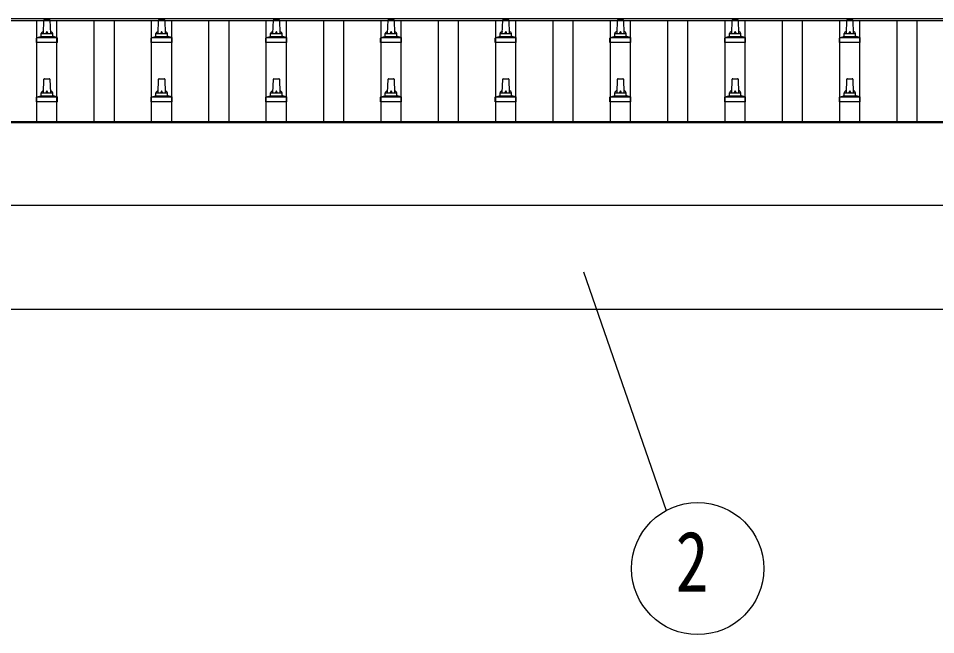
# Model space of a CAD drawing. Units: millimetres, scale not verified. Extents: x -16820 to 16820, y -11880 to 11880.
# Drawn here: x -13267 to -11667, y 66 to 1140 of the extents above; entities that cross this region are included whole.
import ezdxf
from ezdxf.enums import TextEntityAlignment as Align

# ---------------------------------------------------------------- set-up
doc = ezdxf.new("R2010")
doc.units = ezdxf.units.MM
doc.header["$LTSCALE"] = 50
for name, color, linetype in [('0-4_YKK_13', 4, 'Continuous'), ('0-5_YKK_A1', 4, 'Continuous'), ('0-6_YKK_D', 6, 'Continuous')]:
    doc.layers.add(name, color=color, linetype=linetype)
doc.styles.add('ＭＳ ゴシック', font='')
doc.styles.get('ＭＳ ゴシック').set_extended_font_data('MS Gothic')

msp = doc.modelspace()

# ---------------------------------------------------------------- linework, layer by layer
at = {"layer": '0-4_YKK_13'}
for p, q in [((-13222.92, 1113.93), (-13222.19, 1137.45)), ((-13221.19, 1138.43), (-13212.64, 1138.43)), ((-13211.64, 1137.45), (-13210.92, 1113.93)), ((-13022.92, 1113.93), (-13022.19, 1137.45)), ((-13021.19, 1138.43), (-13012.64, 1138.43)), ((-13011.64, 1137.45), (-13010.92, 1113.93)), ((-12822.92, 1113.93), (-12822.19, 1137.45)), ((-12821.19, 1138.43), (-12812.64, 1138.43)), ((-12811.64, 1137.45), (-12810.92, 1113.93)), ((-12622.92, 1113.93), (-12622.19, 1137.45)), ((-12621.19, 1138.43), (-12612.64, 1138.43)), ((-12611.64, 1137.45), (-12610.92, 1113.93)), ((-12422.92, 1113.93), (-12422.19, 1137.45)), ((-12421.19, 1138.43), (-12412.64, 1138.43)), ((-12411.64, 1137.45), (-12410.92, 1113.93)), ((-12222.92, 1113.93), (-12222.19, 1137.45)), ((-12221.19, 1138.43), (-12212.64, 1138.43)), ((-12211.64, 1137.45), (-12210.92, 1113.93)), ((-12022.92, 1113.93), (-12022.19, 1137.45)), ((-12021.19, 1138.43), (-12012.64, 1138.43)), ((-12011.64, 1137.45), (-12010.92, 1113.93)), ((-11822.92, 1113.93), (-11822.19, 1137.45)), ((-11821.19, 1138.43), (-11812.64, 1138.43)), ((-11811.64, 1137.45), (-11810.92, 1113.93)), ((-13235.17, 1098.43), (-13235.17, 1106.14)), ((-13234.78, 1106.93), (-13199.05, 1106.93)), ((-13234.4, 1107.11), (-13227.68, 1108.74)), ((-13227.3, 1108.93), (-13206.53, 1108.93)), ((-13226.92, 1109.71), (-13226.92, 1113.93)), ((-13225.92, 1113.93), (-13207.92, 1113.93)), ((-13206.92, 1109.71), (-13206.92, 1113.93)), ((-13199.43, 1107.11), (-13206.15, 1108.74)), ((-13198.67, 1098.43), (-13198.67, 1106.14)), ((-13035.17, 1098.43), (-13035.17, 1106.14)), ((-13034.78, 1106.93), (-12999.05, 1106.93)), ((-13034.4, 1107.11), (-13027.68, 1108.74)), ((-13027.3, 1108.93), (-13006.53, 1108.93)), ((-13026.92, 1109.71), (-13026.92, 1113.93)), ((-13025.92, 1113.93), (-13007.92, 1113.93)), ((-13006.92, 1109.71), (-13006.92, 1113.93)), ((-12999.43, 1107.11), (-13006.15, 1108.74)), ((-12998.67, 1098.43), (-12998.67, 1106.14)), ((-12835.17, 1098.43), (-12835.17, 1106.14)), ((-12834.78, 1106.93), (-12799.05, 1106.93)), ((-12834.4, 1107.11), (-12827.68, 1108.74)), ((-12827.3, 1108.93), (-12806.53, 1108.93)), ((-12826.92, 1109.71), (-12826.92, 1113.93)), ((-12825.92, 1113.93), (-12807.92, 1113.93)), ((-12806.92, 1109.71), (-12806.92, 1113.93)), ((-12799.43, 1107.11), (-12806.15, 1108.74)), ((-12798.67, 1098.43), (-12798.67, 1106.14)), ((-12635.17, 1098.43), (-12635.17, 1106.14)), ((-12634.78, 1106.93), (-12599.05, 1106.93)), ((-12634.4, 1107.11), (-12627.68, 1108.74)), ((-12627.3, 1108.93), (-12606.53, 1108.93)), ((-12626.92, 1109.71), (-12626.92, 1113.93)), ((-12625.92, 1113.93), (-12607.92, 1113.93)), ((-12606.92, 1109.71), (-12606.92, 1113.93)), ((-12599.43, 1107.11), (-12606.15, 1108.74)), ((-12598.67, 1098.43), (-12598.67, 1106.14)), ((-12435.17, 1098.43), (-12435.17, 1106.14)), ((-12434.78, 1106.93), (-12399.05, 1106.93)), ((-12434.4, 1107.11), (-12427.68, 1108.74)), ((-12427.3, 1108.93), (-12406.53, 1108.93)), ((-12426.92, 1109.71), (-12426.92, 1113.93)), ((-12425.92, 1113.93), (-12407.92, 1113.93)), ((-12406.92, 1109.71), (-12406.92, 1113.93)), ((-12399.43, 1107.11), (-12406.15, 1108.74)), ((-12398.67, 1098.43), (-12398.67, 1106.14)), ((-12235.17, 1098.43), (-12235.17, 1106.14)), ((-12234.78, 1106.93), (-12199.05, 1106.93)), ((-12234.4, 1107.11), (-12227.68, 1108.74)), ((-12227.3, 1108.93), (-12206.53, 1108.93)), ((-12226.92, 1109.71), (-12226.92, 1113.93)), ((-12225.92, 1113.93), (-12207.92, 1113.93)), ((-12206.92, 1109.71), (-12206.92, 1113.93)), ((-12199.43, 1107.11), (-12206.15, 1108.74)), ((-12198.67, 1098.43), (-12198.67, 1106.14)), ((-12035.17, 1098.43), (-12035.17, 1106.14)), ((-12034.78, 1106.93), (-11999.05, 1106.93)), ((-12034.4, 1107.11), (-12027.68, 1108.74)), ((-12027.3, 1108.93), (-12006.53, 1108.93)), ((-12026.92, 1109.71), (-12026.92, 1113.93)), ((-12025.92, 1113.93), (-12007.92, 1113.93)), ((-12006.92, 1109.71), (-12006.92, 1113.93)), ((-11999.43, 1107.11), (-12006.15, 1108.74)), ((-11998.67, 1098.43), (-11998.67, 1106.14)), ((-11835.17, 1098.43), (-11835.17, 1106.14)), ((-11834.78, 1106.93), (-11799.05, 1106.93)), ((-11834.4, 1107.11), (-11827.68, 1108.74)), ((-11827.3, 1108.93), (-11806.53, 1108.93)), ((-11826.92, 1109.71), (-11826.92, 1113.93)), ((-11825.92, 1113.93), (-11807.92, 1113.93)), ((-11806.92, 1109.71), (-11806.92, 1113.93)), ((-11799.43, 1107.11), (-11806.15, 1108.74)), ((-11798.67, 1098.43), (-11798.67, 1106.14)), ((-13198.67, 1098.43), (-13235.17, 1098.43)), ((-12998.67, 1098.43), (-13035.17, 1098.43)), ((-12798.67, 1098.43), (-12835.17, 1098.43)), ((-12598.67, 1098.43), (-12635.17, 1098.43)), ((-12398.67, 1098.43), (-12435.17, 1098.43)), ((-12198.67, 1098.43), (-12235.17, 1098.43)), ((-11998.67, 1098.43), (-12035.17, 1098.43)), ((-11798.67, 1098.43), (-11835.17, 1098.43)), ((-13222.92, 1010.59), (-13222.19, 1034.12)), ((-13221.19, 1035.09), (-13212.64, 1035.09)), ((-13211.64, 1034.12), (-13210.92, 1010.59)), ((-13022.92, 1010.59), (-13022.19, 1034.12)), ((-13021.19, 1035.09), (-13012.64, 1035.09)), ((-13011.64, 1034.12), (-13010.92, 1010.59)), ((-12822.92, 1010.59), (-12822.19, 1034.12)), ((-12821.19, 1035.09), (-12812.64, 1035.09)), ((-12811.64, 1034.12), (-12810.92, 1010.59)), ((-12622.92, 1010.59), (-12622.19, 1034.12)), ((-12621.19, 1035.09), (-12612.64, 1035.09)), ((-12611.64, 1034.12), (-12610.92, 1010.59)), ((-12422.92, 1010.59), (-12422.19, 1034.12)), ((-12421.19, 1035.09), (-12412.64, 1035.09)), ((-12411.64, 1034.12), (-12410.92, 1010.59)), ((-12222.92, 1010.59), (-12222.19, 1034.12)), ((-12221.19, 1035.09), (-12212.64, 1035.09)), ((-12211.64, 1034.12), (-12210.92, 1010.59)), ((-12022.92, 1010.59), (-12022.19, 1034.12)), ((-12021.19, 1035.09), (-12012.64, 1035.09)), ((-12011.64, 1034.12), (-12010.92, 1010.59)), ((-11822.92, 1010.59), (-11822.19, 1034.12)), ((-11821.19, 1035.09), (-11812.64, 1035.09)), ((-11811.64, 1034.12), (-11810.92, 1010.59)), ((-13226.92, 1006.38), (-13226.92, 1010.59)), ((-13225.92, 1010.59), (-13207.92, 1010.59)), ((-13206.92, 1006.38), (-13206.92, 1010.59)), ((-13026.92, 1006.38), (-13026.92, 1010.59)), ((-13025.92, 1010.59), (-13007.92, 1010.59)), ((-13006.92, 1006.38), (-13006.92, 1010.59)), ((-12826.92, 1006.38), (-12826.92, 1010.59)), ((-12825.92, 1010.59), (-12807.92, 1010.59)), ((-12806.92, 1006.38), (-12806.92, 1010.59)), ((-12626.92, 1006.38), (-12626.92, 1010.59)), ((-12625.92, 1010.59), (-12607.92, 1010.59)), ((-12606.92, 1006.38), (-12606.92, 1010.59)), ((-12426.92, 1006.38), (-12426.92, 1010.59)), ((-12425.92, 1010.59), (-12407.92, 1010.59)), ((-12406.92, 1006.38), (-12406.92, 1010.59)), ((-12226.92, 1006.38), (-12226.92, 1010.59)), ((-12225.92, 1010.59), (-12207.92, 1010.59)), ((-12206.92, 1006.38), (-12206.92, 1010.59)), ((-12026.92, 1006.38), (-12026.92, 1010.59)), ((-12025.92, 1010.59), (-12007.92, 1010.59)), ((-12006.92, 1006.38), (-12006.92, 1010.59)), ((-11826.92, 1006.38), (-11826.92, 1010.59)), ((-11825.92, 1010.59), (-11807.92, 1010.59)), ((-11806.92, 1006.38), (-11806.92, 1010.59)), ((-13235.17, 995.09), (-13235.17, 1002.81)), ((-13198.67, 995.09), (-13235.17, 995.09)), ((-13234.78, 1003.59), (-13199.05, 1003.59)), ((-13234.4, 1003.78), (-13227.68, 1005.41)), ((-13227.3, 1005.59), (-13206.53, 1005.59)), ((-13199.43, 1003.78), (-13206.15, 1005.41)), ((-13198.67, 995.09), (-13198.67, 1002.81)), ((-13035.17, 995.09), (-13035.17, 1002.81)), ((-12998.67, 995.09), (-13035.17, 995.09)), ((-13034.78, 1003.59), (-12999.05, 1003.59)), ((-13034.4, 1003.78), (-13027.68, 1005.41)), ((-13027.3, 1005.59), (-13006.53, 1005.59)), ((-12999.43, 1003.78), (-13006.15, 1005.41)), ((-12998.67, 995.09), (-12998.67, 1002.81)), ((-12835.17, 995.09), (-12835.17, 1002.81)), ((-12798.67, 995.09), (-12835.17, 995.09)), ((-12834.78, 1003.59), (-12799.05, 1003.59)), ((-12834.4, 1003.78), (-12827.68, 1005.41)), ((-12827.3, 1005.59), (-12806.53, 1005.59)), ((-12799.43, 1003.78), (-12806.15, 1005.41)), ((-12798.67, 995.09), (-12798.67, 1002.81)), ((-12635.17, 995.09), (-12635.17, 1002.81)), ((-12598.67, 995.09), (-12635.17, 995.09)), ((-12634.78, 1003.59), (-12599.05, 1003.59)), ((-12634.4, 1003.78), (-12627.68, 1005.41)), ((-12627.3, 1005.59), (-12606.53, 1005.59)), ((-12599.43, 1003.78), (-12606.15, 1005.41)), ((-12598.67, 995.09), (-12598.67, 1002.81)), ((-12435.17, 995.09), (-12435.17, 1002.81)), ((-12398.67, 995.09), (-12435.17, 995.09)), ((-12434.78, 1003.59), (-12399.05, 1003.59)), ((-12434.4, 1003.78), (-12427.68, 1005.41)), ((-12427.3, 1005.59), (-12406.53, 1005.59)), ((-12399.43, 1003.78), (-12406.15, 1005.41)), ((-12398.67, 995.09), (-12398.67, 1002.81)), ((-12235.17, 995.09), (-12235.17, 1002.81)), ((-12198.67, 995.09), (-12235.17, 995.09)), ((-12234.78, 1003.59), (-12199.05, 1003.59)), ((-12234.4, 1003.78), (-12227.68, 1005.41)), ((-12227.3, 1005.59), (-12206.53, 1005.59)), ((-12199.43, 1003.78), (-12206.15, 1005.41)), ((-12198.67, 995.09), (-12198.67, 1002.81)), ((-12035.17, 995.09), (-12035.17, 1002.81)), ((-11998.67, 995.09), (-12035.17, 995.09)), ((-12034.78, 1003.59), (-11999.05, 1003.59)), ((-12034.4, 1003.78), (-12027.68, 1005.41)), ((-12027.3, 1005.59), (-12006.53, 1005.59)), ((-11999.43, 1003.78), (-12006.15, 1005.41)), ((-11998.67, 995.09), (-11998.67, 1002.81)), ((-11835.17, 995.09), (-11835.17, 1002.81)), ((-11798.67, 995.09), (-11835.17, 995.09)), ((-11834.78, 1003.59), (-11799.05, 1003.59)), ((-11834.4, 1003.78), (-11827.68, 1005.41)), ((-11827.3, 1005.59), (-11806.53, 1005.59)), ((-11799.43, 1003.78), (-11806.15, 1005.41)), ((-11798.67, 995.09), (-11798.67, 1002.81))]:
    msp.add_line(p, q, dxfattribs=at)
for centre, radius, start, end in [((-13221.19, 1137.43), 1, 90, 178.60509), ((-13212.64, 1137.43), 1, 1.39491, 90), ((-13021.19, 1137.43), 1, 90, 178.60509), ((-13012.64, 1137.43), 1, 1.39491, 90), ((-12821.19, 1137.43), 1, 90, 178.60509), ((-12812.64, 1137.43), 1, 1.39491, 90), ((-12621.19, 1137.43), 1, 90, 178.60509), ((-12612.64, 1137.43), 1, 1.39491, 90), ((-12421.19, 1137.43), 1, 90, 178.60509), ((-12412.64, 1137.43), 1, 1.39491, 90), ((-12221.19, 1137.43), 1, 90, 178.60509), ((-12212.64, 1137.43), 1, 1.39491, 90), ((-12021.19, 1137.43), 1, 90, 178.60509), ((-12012.64, 1137.43), 1, 1.39491, 90), ((-11821.19, 1137.43), 1, 90, 178.60509), ((-11812.64, 1137.43), 1, 1.39491, 90), ((-13234.17, 1106.14), 1, 103.62699, 180), ((-13227.92, 1109.71), 1, 283.62699, 0), ((-13222.83, 1113.29), 4.13, 90, 171.17633), ((-13225.92, 1112.93), 1, 90, 180), ((-13213.58, 1113.93), 4.83, 133.60282, 180), ((-13220.25, 1113.93), 4.83, 0, 46.39718), ((-13211, 1113.29), 4.13, 8.82367, 90), ((-13207.92, 1112.93), 1, 0, 90), ((-13205.92, 1109.71), 1, 180, 256.37301), ((-13199.67, 1106.14), 1, 0, 76.37301), ((-13034.17, 1106.14), 1, 103.62699, 180), ((-13027.92, 1109.71), 1, 283.62699, 0), ((-13022.83, 1113.29), 4.13, 90, 171.17633), ((-13025.92, 1112.93), 1, 90, 180), ((-13013.58, 1113.93), 4.83, 133.60282, 180), ((-13020.25, 1113.93), 4.83, 0, 46.39718), ((-13011, 1113.29), 4.13, 8.82367, 90), ((-13007.92, 1112.93), 1, 0, 90), ((-13005.92, 1109.71), 1, 180, 256.37301), ((-12999.67, 1106.14), 1, 0, 76.37301), ((-12834.17, 1106.14), 1, 103.62699, 180), ((-12827.92, 1109.71), 1, 283.62699, 0), ((-12822.83, 1113.29), 4.13, 90, 171.17633), ((-12825.92, 1112.93), 1, 90, 180), ((-12813.58, 1113.93), 4.83, 133.60282, 180), ((-12820.25, 1113.93), 4.83, 0, 46.39718), ((-12811, 1113.29), 4.13, 8.82367, 90), ((-12807.92, 1112.93), 1, 0, 90), ((-12805.92, 1109.71), 1, 180, 256.37301), ((-12799.67, 1106.14), 1, 0, 76.37301), ((-12634.17, 1106.14), 1, 103.62699, 180), ((-12627.92, 1109.71), 1, 283.62699, 0), ((-12622.83, 1113.29), 4.13, 90, 171.17633), ((-12625.92, 1112.93), 1, 90, 180), ((-12613.58, 1113.93), 4.83, 133.60282, 180), ((-12620.25, 1113.93), 4.83, 0, 46.39718), ((-12611, 1113.29), 4.13, 8.82367, 90), ((-12607.92, 1112.93), 1, 0, 90), ((-12605.92, 1109.71), 1, 180, 256.37301), ((-12599.67, 1106.14), 1, 0, 76.37301), ((-12434.17, 1106.14), 1, 103.62699, 180), ((-12427.92, 1109.71), 1, 283.62699, 0), ((-12422.83, 1113.29), 4.13, 90, 171.17633), ((-12425.92, 1112.93), 1, 90, 180), ((-12413.58, 1113.93), 4.83, 133.60282, 180), ((-12420.25, 1113.93), 4.83, 0, 46.39718), ((-12411, 1113.29), 4.13, 8.82367, 90), ((-12407.92, 1112.93), 1, 0, 90), ((-12405.92, 1109.71), 1, 180, 256.37301), ((-12399.67, 1106.14), 1, 0, 76.37301), ((-12234.17, 1106.14), 1, 103.62699, 180), ((-12227.92, 1109.71), 1, 283.62699, 0), ((-12222.83, 1113.29), 4.13, 90, 171.17633), ((-12225.92, 1112.93), 1, 90, 180), ((-12213.58, 1113.93), 4.83, 133.60282, 180), ((-12220.25, 1113.93), 4.83, 0, 46.39718), ((-12211, 1113.29), 4.13, 8.82367, 90), ((-12207.92, 1112.93), 1, 0, 90), ((-12205.92, 1109.71), 1, 180, 256.37301), ((-12199.67, 1106.14), 1, 0, 76.37301), ((-12034.17, 1106.14), 1, 103.62699, 180), ((-12027.92, 1109.71), 1, 283.62699, 0), ((-12022.83, 1113.29), 4.13, 90, 171.17633), ((-12025.92, 1112.93), 1, 90, 180), ((-12013.58, 1113.93), 4.83, 133.60282, 180), ((-12020.25, 1113.93), 4.83, 0, 46.39718), ((-12011, 1113.29), 4.13, 8.82367, 90), ((-12007.92, 1112.93), 1, 0, 90), ((-12005.92, 1109.71), 1, 180, 256.37301), ((-11999.67, 1106.14), 1, 0, 76.37301), ((-11834.17, 1106.14), 1, 103.62699, 180), ((-11827.92, 1109.71), 1, 283.62699, 0), ((-11822.83, 1113.29), 4.13, 90, 171.17633), ((-11825.92, 1112.93), 1, 90, 180), ((-11813.58, 1113.93), 4.83, 133.60282, 180), ((-11820.25, 1113.93), 4.83, 0, 46.39718), ((-11811, 1113.29), 4.13, 8.82367, 90), ((-11807.92, 1112.93), 1, 0, 90), ((-11805.92, 1109.71), 1, 180, 256.37301), ((-11799.67, 1106.14), 1, 0, 76.37301), ((-13221.19, 1034.09), 1, 90, 178.60509), ((-13212.64, 1034.09), 1, 1.39491, 90), ((-13021.19, 1034.09), 1, 90, 178.60509), ((-13012.64, 1034.09), 1, 1.39491, 90), ((-12821.19, 1034.09), 1, 90, 178.60509), ((-12812.64, 1034.09), 1, 1.39491, 90), ((-12621.19, 1034.09), 1, 90, 178.60509), ((-12612.64, 1034.09), 1, 1.39491, 90), ((-12421.19, 1034.09), 1, 90, 178.60509), ((-12412.64, 1034.09), 1, 1.39491, 90), ((-12221.19, 1034.09), 1, 90, 178.60509), ((-12212.64, 1034.09), 1, 1.39491, 90), ((-12021.19, 1034.09), 1, 90, 178.60509), ((-12012.64, 1034.09), 1, 1.39491, 90), ((-11821.19, 1034.09), 1, 90, 178.60509), ((-11812.64, 1034.09), 1, 1.39491, 90), ((-13222.83, 1009.96), 4.13, 90, 171.17633), ((-13225.92, 1009.59), 1, 90, 180), ((-13213.58, 1010.59), 4.83, 133.60282, 180), ((-13220.25, 1010.59), 4.83, 0, 46.39718), ((-13211, 1009.96), 4.13, 8.82367, 90), ((-13207.92, 1009.59), 1, 0, 90), ((-13022.83, 1009.96), 4.13, 90, 171.17633), ((-13025.92, 1009.59), 1, 90, 180), ((-13013.58, 1010.59), 4.83, 133.60282, 180), ((-13020.25, 1010.59), 4.83, 0, 46.39718), ((-13011, 1009.96), 4.13, 8.82367, 90), ((-13007.92, 1009.59), 1, 0, 90), ((-12822.83, 1009.96), 4.13, 90, 171.17633), ((-12825.92, 1009.59), 1, 90, 180), ((-12813.58, 1010.59), 4.83, 133.60282, 180), ((-12820.25, 1010.59), 4.83, 0, 46.39718), ((-12811, 1009.96), 4.13, 8.82367, 90), ((-12807.92, 1009.59), 1, 0, 90), ((-12622.83, 1009.96), 4.13, 90, 171.17633), ((-12625.92, 1009.59), 1, 90, 180), ((-12613.58, 1010.59), 4.83, 133.60282, 180), ((-12620.25, 1010.59), 4.83, 0, 46.39718), ((-12611, 1009.96), 4.13, 8.82367, 90), ((-12607.92, 1009.59), 1, 0, 90), ((-12422.83, 1009.96), 4.13, 90, 171.17633), ((-12425.92, 1009.59), 1, 90, 180), ((-12413.58, 1010.59), 4.83, 133.60282, 180), ((-12420.25, 1010.59), 4.83, 0, 46.39718), ((-12411, 1009.96), 4.13, 8.82367, 90), ((-12407.92, 1009.59), 1, 0, 90), ((-12222.83, 1009.96), 4.13, 90, 171.17633), ((-12225.92, 1009.59), 1, 90, 180), ((-12213.58, 1010.59), 4.83, 133.60282, 180), ((-12220.25, 1010.59), 4.83, 0, 46.39718), ((-12211, 1009.96), 4.13, 8.82367, 90), ((-12207.92, 1009.59), 1, 0, 90), ((-12022.83, 1009.96), 4.13, 90, 171.17633), ((-12025.92, 1009.59), 1, 90, 180), ((-12013.58, 1010.59), 4.83, 133.60282, 180), ((-12020.25, 1010.59), 4.83, 0, 46.39718), ((-12011, 1009.96), 4.13, 8.82367, 90), ((-12007.92, 1009.59), 1, 0, 90), ((-11822.83, 1009.96), 4.13, 90, 171.17633), ((-11825.92, 1009.59), 1, 90, 180), ((-11813.58, 1010.59), 4.83, 133.60282, 180), ((-11820.25, 1010.59), 4.83, 0, 46.39718), ((-11811, 1009.96), 4.13, 8.82367, 90), ((-11807.92, 1009.59), 1, 0, 90), ((-13234.17, 1002.81), 1, 103.62699, 180), ((-13227.92, 1006.38), 1, 283.62699, 0), ((-13205.92, 1006.38), 1, 180, 256.37301), ((-13199.67, 1002.81), 1, 0, 76.37301), ((-13034.17, 1002.81), 1, 103.62699, 180), ((-13027.92, 1006.38), 1, 283.62699, 0), ((-13005.92, 1006.38), 1, 180, 256.37301), ((-12999.67, 1002.81), 1, 0, 76.37301), ((-12834.17, 1002.81), 1, 103.62699, 180), ((-12827.92, 1006.38), 1, 283.62699, 0), ((-12805.92, 1006.38), 1, 180, 256.37301), ((-12799.67, 1002.81), 1, 0, 76.37301), ((-12634.17, 1002.81), 1, 103.62699, 180), ((-12627.92, 1006.38), 1, 283.62699, 0), ((-12605.92, 1006.38), 1, 180, 256.37301), ((-12599.67, 1002.81), 1, 0, 76.37301), ((-12434.17, 1002.81), 1, 103.62699, 180), ((-12427.92, 1006.38), 1, 283.62699, 0), ((-12405.92, 1006.38), 1, 180, 256.37301), ((-12399.67, 1002.81), 1, 0, 76.37301), ((-12234.17, 1002.81), 1, 103.62699, 180), ((-12227.92, 1006.38), 1, 283.62699, 0), ((-12205.92, 1006.38), 1, 180, 256.37301), ((-12199.67, 1002.81), 1, 0, 76.37301), ((-12034.17, 1002.81), 1, 103.62699, 180), ((-12027.92, 1006.38), 1, 283.62699, 0), ((-12005.92, 1006.38), 1, 180, 256.37301), ((-11999.67, 1002.81), 1, 0, 76.37301), ((-11834.17, 1002.81), 1, 103.62699, 180), ((-11827.92, 1006.38), 1, 283.62699, 0), ((-11805.92, 1006.38), 1, 180, 256.37301), ((-11799.67, 1002.81), 1, 0, 76.37301)]:
    msp.add_arc(centre, radius, start, end, dxfattribs=at)
at = {"layer": '0-5_YKK_A1'}
for p, q in [((-14239.92, 1140.45), (-8839.42, 1140.45)), ((-14239.92, 1136.86), (-8816.92, 1136.86)), ((-13234.42, 960.4), (-13234.42, 1136.86)), ((-13199.42, 960.4), (-13199.42, 1136.86)), ((-13134.42, 960.4), (-13134.42, 1136.86)), ((-13099.42, 960.4), (-13099.42, 1136.86)), ((-13034.42, 960.4), (-13034.42, 1136.86)), ((-12999.42, 960.4), (-12999.42, 1136.86)), ((-12934.42, 960.4), (-12934.42, 1136.86)), ((-12899.42, 960.4), (-12899.42, 1136.86)), ((-12834.42, 960.4), (-12834.42, 1136.86)), ((-12799.42, 960.4), (-12799.42, 1136.86)), ((-12734.42, 960.4), (-12734.42, 1136.86)), ((-12699.42, 960.4), (-12699.42, 1136.86)), ((-12634.42, 960.4), (-12634.42, 1136.86)), ((-12599.42, 960.4), (-12599.42, 1136.86)), ((-12534.42, 960.4), (-12534.42, 1136.86)), ((-12499.42, 960.4), (-12499.42, 1136.86)), ((-12434.42, 960.4), (-12434.42, 1136.86)), ((-12399.42, 960.4), (-12399.42, 1136.86)), ((-12334.42, 960.4), (-12334.42, 1136.86)), ((-12299.42, 960.4), (-12299.42, 1136.86)), ((-12234.42, 960.4), (-12234.42, 1136.86)), ((-12199.42, 960.4), (-12199.42, 1136.86)), ((-12134.42, 960.4), (-12134.42, 1136.86)), ((-12099.42, 960.4), (-12099.42, 1136.86)), ((-12034.42, 960.4), (-12034.42, 1136.86)), ((-11999.42, 960.4), (-11999.42, 1136.86)), ((-11934.42, 960.4), (-11934.42, 1136.86)), ((-11899.42, 960.4), (-11899.42, 1136.86)), ((-11834.42, 960.4), (-11834.42, 1136.86)), ((-11799.42, 960.4), (-11799.42, 1136.86)), ((-11734.42, 960.4), (-11734.42, 1136.86)), ((-11699.42, 960.4), (-11699.42, 1136.86)), ((-14239.92, 960.4), (-8826.92, 960.4)), ((-14235.22, 958.85), (-8826.92, 958.85)), ((-8826.92, 813.97), (-14235.22, 813.97)), ((-8831.92, 633), (-14123.27, 633))]:
    msp.add_line(p, q, dxfattribs=at)
at = {"layer": '0-6_YKK_D'}
msp.add_line((-12281.32, 698.18), (-12137.05, 282.35), dxfattribs=at)
msp.add_circle((-12082.31, 180.98), 115.2, dxfattribs=at)

# ---------------------------------------------------------------- texts
at = {"layer": '0-6_YKK_D', "style": 'ＭＳ ゴシック', "width": 0.8}
msp.add_text('2', height=105.6, dxfattribs=at).set_placement((-12120.71, 108.98), align=Align.BOTTOM_LEFT)

doc.saveas('drawing.dxf')
